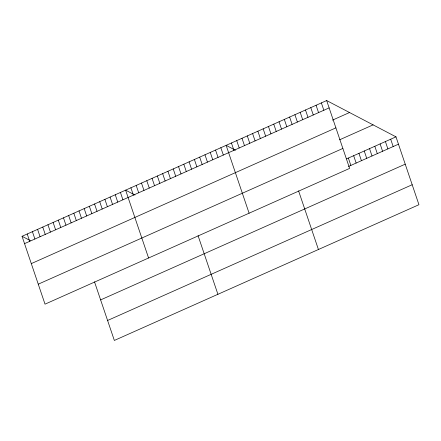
<?xml version="1.0" encoding="UTF-8"?>
<svg xmlns="http://www.w3.org/2000/svg" width="441" height="441" viewBox="0 0 441 441"><rect width="100%" height="100%" fill="white"/><g stroke="black" fill="none" stroke-linecap="round" stroke-linejoin="round"><path stroke-width="0.66" d="M326.654 100.554L349.625 168.407L45.021 304.152L22.05 236.293L326.654 100.554L395.979 136.848L418.95 204.707L114.346 340.446L94.495 281.805M24.536 243.636L329.14 107.896M332.486 120.128L349.531 112.527M31.294 263.608L335.899 127.862M339.598 139.803L373.103 124.869M38.257 284.18L342.861 148.441M346.604 158.854L395.979 136.848M348.5 166.461L398.466 144.19M100.625 299.902L405.224 164.162M107.587 320.48L412.192 184.735M235.494 150.249L226.134 145.348L249.104 213.201M134.974 195.043L125.613 190.143L148.584 258.002M22.05 236.293L30.368 240.648M390.693 139.207L393.179 146.55M385.401 141.561L387.887 148.909M380.109 143.92L382.595 151.263M374.817 146.28L377.303 153.622M369.53 148.639L372.017 155.982M364.238 150.993L366.725 158.336M358.946 153.352L361.433 160.695M353.66 155.712L356.141 163.054M348.368 158.065L350.854 165.408M321.362 102.907L323.848 110.25M316.07 105.267L318.556 112.609M310.784 107.626L313.27 114.969M305.492 109.98L307.978 117.328M300.2 112.339L302.686 119.682M294.913 114.699L297.394 122.041M289.621 117.052L292.107 124.401M284.329 119.412L286.815 126.754M279.037 121.771L281.523 129.114M298.579 190.859L318.43 249.501M273.751 124.125L276.237 131.473M268.459 126.484L270.945 133.827M263.167 128.844L265.653 136.186M257.875 131.203L260.361 138.546M252.588 133.557L255.074 140.899M247.296 135.916L249.782 143.259M242.004 138.276L244.49 145.618M236.718 140.629L239.204 147.972M231.426 142.989L233.912 150.331M220.842 147.702L223.328 155.05M215.555 150.061L218.041 157.404M210.263 152.421L212.749 159.763M204.971 154.774L207.457 162.123M199.685 157.134L202.165 164.476M194.393 159.493L196.879 166.836M189.101 161.853L191.587 169.195M183.809 164.206L186.295 171.549M178.522 166.566L181.008 173.908M198.064 235.654L217.909 294.296M173.23 168.925L175.716 176.268M167.938 171.279L170.424 178.622M162.646 173.638L165.132 180.981M157.36 175.998L159.846 183.34M152.068 178.351L154.554 185.7M146.776 180.711L149.262 188.053M141.489 183.07L143.97 190.413M136.197 185.424L138.683 192.772M130.905 187.783L133.391 195.126M120.437 192.447L122.923 199.795M115.261 194.757L117.747 202.099M110.079 197.066L112.565 204.409M104.903 199.371L107.389 206.713M99.727 201.68L102.207 209.023M94.545 203.985L97.031 211.333M89.369 206.294L91.855 213.637M84.187 208.604L86.673 215.947M79.011 210.908L81.497 218.256M73.834 213.218L76.321 220.561M68.653 215.528L71.139 222.87M63.476 217.832L65.963 225.175M58.3 220.142L60.781 227.484M53.118 222.446L55.605 229.794M47.942 224.756L50.428 232.098M42.76 227.065L45.247 234.408M37.584 229.37L40.07 236.712M32.408 231.679L34.894 239.022M27.226 233.989L29.712 241.332"/></g></svg>
